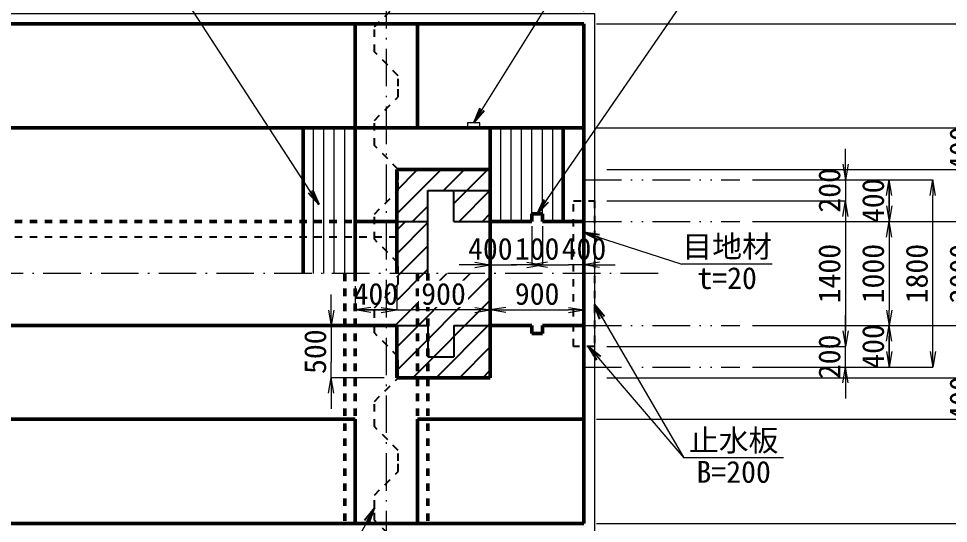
# Model space of a CAD drawing. Header units: millimetres. Extents: x 156724 to 219930, y -98905 to 17820.
# Drawn here: x 203636 to 212575, y -11125 to -6275 of the extents above; entities that cross this region are included whole.
import ezdxf
from ezdxf.enums import TextEntityAlignment as Align

# ---------------------------------------------------------------- set-up
doc = ezdxf.new("R2010")
doc.units = ezdxf.units.MM
doc.header["$LTSCALE"] = 60
doc.header["$PDSIZE"] = 300
for name, pattern in [('SXF_一点短鎖線', [9.25, 6, -1.5, 0.25, -1.5]), ('SXF_二点短鎖線', [11, 6, -1.5, 0.25, -1.5, 0.25, -1.5]), ('SXF_跳び破線', [12, 6, -6]), ('一点短鎖線', [9.25, 6, -1.5, 0.25, -1.5])]:
    doc.linetypes.add(name, pattern=pattern)
doc.layers.get('Defpoints').update_dxf_attribs({"color": 151})
for name, color, linetype, lineweight in [('D-BMK', 2, 'SXF_一点短鎖線', 13), ('D-BYP-STR1', 2, 'Continuous', 13), ('D-STR', 1, 'Continuous', 50), ('D-STR-DIM', 7, 'Continuous', 13), ('D-STR-HTXT', 7, 'Continuous', 13), ('D-STR-STR1', 2, 'Continuous', 13), ('D-STR-STR2', 6, 'Continuous', 25), ('D-STR-STR3', 4, 'Continuous', 25), ('D-STR-STR6', 7, 'Continuous', 13), ('D-STR-STR7', 1, 'Continuous', 13), ('D-STR-STRA', 1, 'Continuous', 25), ('D-STR-TXT', 7, 'Continuous', 13)]:
    doc.layers.add(name, color=color, linetype=linetype, lineweight=lineweight)
doc.styles.add('MS ゴシック', font='MS Gothic.ttf')
doc.dimstyles.new('DIM-60', dxfattribs={"dimscale": 60, "dimtxt": 3.5, "dimasz": 2.5, "dimexe": 0, "dimexo": 2, "dimgap": 0.8, "dimtad": 1, "dimdec": 0, "dimzin": 0, "dimdsep": 46, "dimtxsty": 'MS ゴシック', "dimblk": 'OPEN', "dimcen": 0.1, "dimclrd": 256, "dimclre": 256, "dimclrt": 256, "dimaunit": 1, "dimadec": 4, "dimazin": 0, "dimtfac": 1, "dimtdec": 0, "dimtmove": 0, "dimatfit": 3, "dimldrblk": 'OPEN', "dimfxl": 1, "dimtolj": 1, "dimtzin": 0, "dimlwd": -1, "dimlwe": -1, "dimarcsym": 0})
doc.dimstyles.new('DIM-60-F', dxfattribs={"dimscale": 60, "dimtxt": 3.5, "dimasz": 2.5, "dimexe": 0, "dimexo": 2, "dimgap": 0.8, "dimtad": 1, "dimdec": 0, "dimzin": 0, "dimdsep": 46, "dimtxsty": 'MS ゴシック', "dimblk": 'OPEN', "dimcen": 0.1, "dimaunit": 1, "dimadec": 4, "dimazin": 0, "dimtfac": 1, "dimtdec": 0, "dimtmove": 2, "dimatfit": 3, "dimldrblk": 'OPEN', "dimfxl": 1, "dimtolj": 1, "dimtzin": 0, "dimlwd": -1, "dimlwe": -1, "dimarcsym": 2})

# ---------------------------------------------------------------- blocks, each defined once
blk = doc.blocks.new('_Open')
at = {"color": 0, "linetype": 'ByBlock', "lineweight": -2}
for p, q in [((-1, 0.167), (0, 0)), ((-1, -0.167), (0, 0)), ((0, 0), (-1, 0))]:
    blk.add_line(p, q, dxfattribs=at)
blk = doc.blocks.new('*D265')
at = {"layer": 'D-STR-DIM', "color": 0, "transparency": 16777216}
for p, q in [((207271.1, -6104.8), (207271.1, -4128.1)), ((208921.1, -4128.1), (207421.1, -4128.1)), ((209071.1, -6204.8), (209071.1, -4128.1))]:
    blk.add_line(p, q, dxfattribs=at)
at = {"layer": 'Defpoints', "color": 0, "transparency": 16777216}
for p in [(207271.1, -4128.1), (207271.1, -6224.8), (209071.1, -6324.8)]:
    blk.add_point(p, dxfattribs=at)
at = {"layer": 'D-STR-DIM', "color": 0, "transparency": 16777216, "xscale": 150, "yscale": 150, "zscale": 150, "rotation": 180}
blk.add_blockref('_Open', (207271.1, -4128.1), dxfattribs=at)
at = {"layer": 'D-STR-DIM', "color": 0, "transparency": 16777216, "xscale": 150, "yscale": 150, "zscale": 150}
blk.add_blockref('_Open', (209071.1, -4128.1), dxfattribs=at)
at = {"layer": 'D-STR-DIM', "color": 0, "transparency": 16777216, "insert": (208171.1, -3975.1), "char_height": 210, "attachment_point": 5, "style": 'MS ゴシック'}
blk.add_mtext('\\A1;1800', dxfattribs=at)
blk = doc.blocks.new('*D268')
at = {"layer": 'D-STR-DIM', "color": 0, "transparency": 16777216}
for p, q in [((202170.8, -6104.8), (202170.8, -3708.1)), ((208921.1, -3708.1), (202320.8, -3708.1)), ((209071.1, -6204.8), (209071.1, -3708.1))]:
    blk.add_line(p, q, dxfattribs=at)
at = {"layer": 'Defpoints', "color": 0, "transparency": 16777216}
for p in [(202170.8, -3708.1), (202170.8, -6224.8), (209071.1, -6324.8)]:
    blk.add_point(p, dxfattribs=at)
at = {"layer": 'D-STR-DIM', "color": 0, "transparency": 16777216, "xscale": 150, "yscale": 150, "zscale": 150, "rotation": 180}
blk.add_blockref('_Open', (202170.8, -3708.1), dxfattribs=at)
at = {"layer": 'D-STR-DIM', "color": 0, "transparency": 16777216, "xscale": 150, "yscale": 150, "zscale": 150}
blk.add_blockref('_Open', (209071.1, -3708.1), dxfattribs=at)
at = {"layer": 'D-STR-DIM', "color": 0, "transparency": 16777216, "insert": (205620.9, -3555.1), "char_height": 210, "attachment_point": 5, "style": 'MS ゴシック'}
blk.add_mtext('\\A1;6900', dxfattribs=at)
blk = doc.blocks.new('*D270')
at = {"layer": 'D-STR-DIM', "color": 0, "transparency": 16777216}
for p, q in [((202670.8, -7904.8), (202670.8, -4548.1)), ((206721.1, -4548.1), (202820.8, -4548.1)), ((206871.1, -6104.8), (206871.1, -4548.1))]:
    blk.add_line(p, q, dxfattribs=at)
at = {"layer": 'Defpoints', "color": 0, "transparency": 16777216}
for p in [(202670.8, -4548.1), (206871.1, -6224.8), (202670.8, -8024.8)]:
    blk.add_point(p, dxfattribs=at)
at = {"layer": 'D-STR-DIM', "color": 0, "transparency": 16777216, "xscale": 150, "yscale": 150, "zscale": 150, "rotation": 180}
blk.add_blockref('_Open', (202670.8, -4548.1), dxfattribs=at)
at = {"layer": 'D-STR-DIM', "color": 0, "transparency": 16777216, "xscale": 150, "yscale": 150, "zscale": 150}
blk.add_blockref('_Open', (206871.1, -4548.1), dxfattribs=at)
at = {"layer": 'D-STR-DIM', "color": 0, "transparency": 16777216, "insert": (204770.9, -4395.1), "char_height": 210, "attachment_point": 5, "style": 'MS ゴシック'}
blk.add_mtext('\\A1;4200', dxfattribs=at)
blk = doc.blocks.new('*D272')
at = {"layer": 'D-STR-DIM', "transparency": 16777216}
for p, q in [((208921.1, -3708.1), (208771.1, -3708.1)), ((209071.1, -6204.8), (209071.1, -3708.1)), ((209071.1, -3708.1), (209171.1, -3708.1)), ((209171.1, -6104.8), (209171.1, -3708.1)), ((209321.1, -3708.1), (209939.1, -3708.1))]:
    blk.add_line(p, q, dxfattribs=at)
at = {"layer": 'Defpoints', "color": 0, "transparency": 16777216}
for p in [(209171.1, -3708.1), (209171.1, -6224.8), (209071.1, -6324.8)]:
    blk.add_point(p, dxfattribs=at)
at = {"layer": 'D-STR-DIM', "transparency": 16777216, "xscale": 150, "yscale": 150, "zscale": 150}
blk.add_blockref('_Open', (209071.1, -3708.1), dxfattribs=at)
at = {"layer": 'D-STR-DIM', "transparency": 16777216, "xscale": 150, "yscale": 150, "zscale": 150, "rotation": 180}
blk.add_blockref('_Open', (209171.1, -3708.1), dxfattribs=at)
at = {"layer": 'D-STR-DIM', "transparency": 16777216, "insert": (209705.1, -3555.1), "char_height": 210, "attachment_point": 5, "style": 'MS ゴシック'}
blk.add_mtext('\\A1;100', dxfattribs=at)
blk = doc.blocks.new('*D371')
at = {"layer": 'D-STR-DIM', "color": 0, "transparency": 16777216}
for p, q in [((208571.1, -8269.8), (208571.1, -8641.1)), ((208171.1, -8344.8), (208171.1, -8641.1)), ((208021.1, -8641.1), (207871.1, -8641.1)), ((208171.1, -8641.1), (208321.1, -8641.1)), ((208321.1, -8641.1), (208421.1, -8641.1)), ((208571.1, -8641.1), (208421.1, -8641.1)), ((208721.1, -8641.1), (208871.1, -8641.1))]:
    blk.add_line(p, q, dxfattribs=at)
at = {"layer": 'Defpoints', "color": 0, "transparency": 16777216}
for p in [(208571.1, -8149.8), (208171.1, -8224.8), (208571.1, -8641.1)]:
    blk.add_point(p, dxfattribs=at)
at = {"layer": 'D-STR-DIM', "color": 0, "transparency": 16777216, "xscale": 150, "yscale": 150, "zscale": 150}
blk.add_blockref('_Open', (208171.1, -8641.1), dxfattribs=at)
at = {"layer": 'D-STR-DIM', "color": 0, "transparency": 16777216, "xscale": 150, "yscale": 150, "zscale": 150, "rotation": 180}
blk.add_blockref('_Open', (208571.1, -8641.1), dxfattribs=at)
at = {"layer": 'D-STR-DIM', "color": 0, "transparency": 16777216, "insert": (208171.1, -8488.1), "char_height": 210, "attachment_point": 5, "style": 'MS ゴシック'}
blk.add_mtext('\\A1;400', dxfattribs=at)
blk = doc.blocks.new('*D372')
at = {"layer": 'D-STR-DIM', "color": 0, "transparency": 16777216}
for p, q in [((208571.1, -8269.8), (208571.1, -8641.1)), ((208671.1, -8269.8), (208671.1, -8641.1)), ((208521.1, -8641.1), (208371.1, -8641.1)), ((208571.1, -8641.1), (208671.1, -8641.1)), ((208721.1, -8641.1), (208871.1, -8641.1))]:
    blk.add_line(p, q, dxfattribs=at)
at = {"layer": 'Defpoints', "color": 0, "transparency": 16777216}
for p in [(208571.1, -8149.8), (208671.1, -8149.8), (208671.1, -8641.1)]:
    blk.add_point(p, dxfattribs=at)
at = {"layer": 'D-STR-DIM', "color": 0, "transparency": 16777216, "xscale": 150, "yscale": 150, "zscale": 150}
blk.add_blockref('_Open', (208671.1, -8641.1), dxfattribs=at)
at = {"layer": 'D-STR-DIM', "color": 0, "transparency": 16777216, "xscale": 150, "yscale": 150, "zscale": 150, "rotation": 180}
blk.add_blockref('_Open', (208571.1, -8641.1), dxfattribs=at)
at = {"layer": 'D-STR-DIM', "color": 0, "transparency": 16777216, "insert": (208621.1, -8488.1), "char_height": 210, "attachment_point": 5, "style": 'MS ゴシック'}
blk.add_mtext('\\A1;100', dxfattribs=at)
blk = doc.blocks.new('*D373')
at = {"layer": 'D-STR-DIM', "color": 0, "transparency": 16777216}
for p, q in [((208671.1, -8269.8), (208671.1, -8641.1)), ((209071.1, -8344.8), (209071.1, -8641.1)), ((208521.1, -8641.1), (208371.1, -8641.1)), ((208671.1, -8641.1), (208821.1, -8641.1)), ((208821.1, -8641.1), (208921.1, -8641.1)), ((209071.1, -8641.1), (208921.1, -8641.1)), ((209221.1, -8641.1), (209371.1, -8641.1))]:
    blk.add_line(p, q, dxfattribs=at)
at = {"layer": 'Defpoints', "color": 0, "transparency": 16777216}
for p in [(208671.1, -8149.8), (209071.1, -8224.8), (209071.1, -8641.1)]:
    blk.add_point(p, dxfattribs=at)
at = {"layer": 'D-STR-DIM', "color": 0, "transparency": 16777216, "xscale": 150, "yscale": 150, "zscale": 150}
blk.add_blockref('_Open', (208671.1, -8641.1), dxfattribs=at)
at = {"layer": 'D-STR-DIM', "color": 0, "transparency": 16777216, "xscale": 150, "yscale": 150, "zscale": 150, "rotation": 180}
blk.add_blockref('_Open', (209071.1, -8641.1), dxfattribs=at)
at = {"layer": 'D-STR-DIM', "color": 0, "transparency": 16777216, "insert": (209071.1, -8488.1), "char_height": 210, "attachment_point": 5, "style": 'MS ゴシック'}
blk.add_mtext('\\A1;400', dxfattribs=at)
blk = doc.blocks.new('*D374')
at = {"layer": 'D-STR-DIM', "color": 0, "transparency": 16777216}
for p, q in [((208171.1, -8844.8), (208171.1, -9073.9)), ((209071.1, -8844.8), (209071.1, -9073.9)), ((208321.1, -9073.9), (208921.1, -9073.9))]:
    blk.add_line(p, q, dxfattribs=at)
at = {"layer": 'Defpoints', "color": 0, "transparency": 16777216}
for p in [(208171.1, -8724.8), (209071.1, -8724.8), (209071.1, -9073.9)]:
    blk.add_point(p, dxfattribs=at)
at = {"layer": 'D-STR-DIM', "color": 0, "transparency": 16777216, "xscale": 150, "yscale": 150, "zscale": 150, "rotation": 180}
blk.add_blockref('_Open', (208171.1, -9073.9), dxfattribs=at)
at = {"layer": 'D-STR-DIM', "color": 0, "transparency": 16777216, "xscale": 150, "yscale": 150, "zscale": 150}
blk.add_blockref('_Open', (209071.1, -9073.9), dxfattribs=at)
at = {"layer": 'D-STR-DIM', "color": 0, "transparency": 16777216, "insert": (208621.1, -8920.9), "char_height": 210, "attachment_point": 5, "style": 'MS ゴシック'}
blk.add_mtext('\\A1;900', dxfattribs=at)
blk = doc.blocks.new('*D375')
at = {"layer": 'D-STR-DIM', "color": 0, "transparency": 16777216}
for p, q in [((207271.1, -8844.8), (207271.1, -9073.9)), ((208171.1, -8844.8), (208171.1, -9073.9)), ((207121.1, -9073.9), (206971.1, -9073.9)), ((207271.1, -9073.9), (207421.1, -9073.9)), ((208021.1, -9073.9), (207421.1, -9073.9))]:
    blk.add_line(p, q, dxfattribs=at)
at = {"layer": 'Defpoints', "color": 0, "transparency": 16777216}
for p in [(207271.1, -8724.8), (208171.1, -8724.8), (207271.1, -9073.9)]:
    blk.add_point(p, dxfattribs=at)
at = {"layer": 'D-STR-DIM', "color": 0, "transparency": 16777216, "xscale": 150, "yscale": 150, "zscale": 150}
for p in [(207271.1, -9073.9), (208171.1, -9073.9)]:
    blk.add_blockref('_Open', p, dxfattribs=at)
at = {"layer": 'D-STR-DIM', "color": 0, "transparency": 16777216, "insert": (207721.1, -8920.9), "char_height": 210, "attachment_point": 5, "style": 'MS ゴシック', "bg_fill": 3, "box_fill_scale": 1.1, "bg_fill_color": 256, "bg_fill_true_color": 13158600, "bg_fill_transparency": 0}
blk.add_mtext('\\A1;900', dxfattribs=at)
blk = doc.blocks.new('*D376')
at = {"layer": 'D-STR-DIM', "color": 0, "transparency": 16777216}
for p, q in [((206871.1, -8844.8), (206871.1, -9073.9)), ((207271.1, -8844.8), (207271.1, -9073.9)), ((207271.1, -9073.9), (206871.1, -9073.9)), ((207121.1, -9073.9), (206971.1, -9073.9)), ((207021.1, -9073.9), (207171.1, -9073.9))]:
    blk.add_line(p, q, dxfattribs=at)
at = {"layer": 'Defpoints', "color": 0, "transparency": 16777216}
for p in [(206871.1, -8724.8), (207271.1, -8724.8), (206871.1, -9073.9)]:
    blk.add_point(p, dxfattribs=at)
at = {"layer": 'D-STR-DIM', "color": 0, "transparency": 16777216, "xscale": 150, "yscale": 150, "zscale": 150, "rotation": 180}
blk.add_blockref('_Open', (206871.1, -9073.9), dxfattribs=at)
at = {"layer": 'D-STR-DIM', "color": 0, "transparency": 16777216, "xscale": 150, "yscale": 150, "zscale": 150}
blk.add_blockref('_Open', (207271.1, -9073.9), dxfattribs=at)
at = {"layer": 'D-STR-DIM', "color": 0, "transparency": 16777216, "insert": (207071.1, -8920.9), "char_height": 210, "attachment_point": 5, "style": 'MS ゴシック'}
blk.add_mtext('\\A1;400', dxfattribs=at)
blk = doc.blocks.new('*D377')
at = {"layer": 'D-STR-DIM', "color": 0, "transparency": 16777216}
for p, q in [((206641.5, -9074.8), (206641.5, -8924.8)), ((206651.1, -9224.8), (206641.5, -9224.8)), ((206641.5, -9224.8), (206641.5, -9374.8)), ((206641.5, -9374.8), (206641.5, -9574.8)), ((206641.5, -9724.8), (206641.5, -9574.8)), ((207151.1, -9724.8), (206641.5, -9724.8)), ((206641.5, -9874.8), (206641.5, -10024.8))]:
    blk.add_line(p, q, dxfattribs=at)
at = {"layer": 'Defpoints', "color": 0, "transparency": 16777216}
for p in [(206771.1, -9224.8), (206641.5, -9724.8), (207271.1, -9724.8)]:
    blk.add_point(p, dxfattribs=at)
at = {"layer": 'D-STR-DIM', "color": 0, "transparency": 16777216, "xscale": 150, "yscale": 150, "zscale": 150}
for p, rotation in [((206641.5, -9224.8), 270), ((206641.5, -9724.8), 90)]:
    blk.add_blockref('_Open', p, dxfattribs=dict(at, rotation=rotation))
at = {"layer": 'D-STR-DIM', "color": 0, "transparency": 16777216, "insert": (206488.5, -9474.8), "char_height": 210, "attachment_point": 5, "rotation": 90, "style": 'MS ゴシック'}
blk.add_mtext('\\A1;500', dxfattribs=at)
blk = doc.blocks.new('*D378')
at = {"layer": 'D-STR-DIM', "color": 0, "transparency": 16777216}
for p, q in [((209071.1, -11244.8), (209071.1, -14405.4)), ((207171.1, -13225.4), (207171.1, -14405.4)), ((208921.1, -14405.4), (207321.1, -14405.4))]:
    blk.add_line(p, q, dxfattribs=at)
at = {"layer": 'Defpoints', "color": 0, "transparency": 16777216}
for p in [(209071.1, -11124.8), (207171.1, -13105.4), (207171.1, -14405.4)]:
    blk.add_point(p, dxfattribs=at)
at = {"layer": 'D-STR-DIM', "color": 0, "transparency": 16777216, "xscale": 150, "yscale": 150, "zscale": 150, "rotation": 180}
blk.add_blockref('_Open', (207171.1, -14405.4), dxfattribs=at)
at = {"layer": 'D-STR-DIM', "color": 0, "transparency": 16777216, "xscale": 150, "yscale": 150, "zscale": 150}
blk.add_blockref('_Open', (209071.1, -14405.4), dxfattribs=at)
at = {"layer": 'D-STR-DIM', "color": 0, "transparency": 16777216, "insert": (208121.1, -14252.4), "char_height": 210, "attachment_point": 5, "style": 'MS ゴシック'}
blk.add_mtext('\\A1;1900', dxfattribs=at)
blk = doc.blocks.new('*D379')
at = {"layer": 'D-STR-DIM', "color": 0, "transparency": 16777216}
for p, q in [((202170.8, -11244.8), (202170.8, -14405.4)), ((207171.1, -13225.4), (207171.1, -14405.4)), ((207021.1, -14405.4), (202320.8, -14405.4))]:
    blk.add_line(p, q, dxfattribs=at)
at = {"layer": 'Defpoints', "color": 0, "transparency": 16777216}
for p in [(202170.8, -11124.8), (207171.1, -13105.4), (202170.8, -14405.4)]:
    blk.add_point(p, dxfattribs=at)
at = {"layer": 'D-STR-DIM', "color": 0, "transparency": 16777216, "xscale": 150, "yscale": 150, "zscale": 150, "rotation": 180}
blk.add_blockref('_Open', (202170.8, -14405.4), dxfattribs=at)
at = {"layer": 'D-STR-DIM', "color": 0, "transparency": 16777216, "xscale": 150, "yscale": 150, "zscale": 150}
blk.add_blockref('_Open', (207171.1, -14405.4), dxfattribs=at)
at = {"layer": 'D-STR-DIM', "color": 0, "transparency": 16777216, "insert": (204670.9, -14252.4), "char_height": 210, "attachment_point": 5, "style": 'MS ゴシック'}
blk.add_mtext('\\A1;5000', dxfattribs=at)
blk = doc.blocks.new('*D382')
at = {"layer": 'D-STR-DIM', "color": 0, "transparency": 16777216}
for p, q in [((209191.1, -6324.8), (213684.8, -6324.8)), ((213684.8, -6474.8), (213684.8, -7174.8)), ((209191.1, -7324.8), (213684.8, -7324.8))]:
    blk.add_line(p, q, dxfattribs=at)
at = {"layer": 'Defpoints', "color": 0, "transparency": 16777216}
for p in [(209071.1, -6324.8), (209071.1, -7324.8), (213684.8, -7324.8)]:
    blk.add_point(p, dxfattribs=at)
at = {"layer": 'D-STR-DIM', "color": 0, "transparency": 16777216, "xscale": 150, "yscale": 150, "zscale": 150}
for p, rotation in [((213684.8, -6324.8), 90), ((213684.8, -7324.8), 270)]:
    blk.add_blockref('_Open', p, dxfattribs=dict(at, rotation=rotation))
at = {"layer": 'D-STR-DIM', "color": 0, "transparency": 16777216, "insert": (213531.8, -6824.8), "char_height": 210, "attachment_point": 5, "rotation": 90, "style": 'MS ゴシック'}
blk.add_mtext('\\A1;1000', dxfattribs=at)
blk = doc.blocks.new('*D383')
at = {"layer": 'D-STR-DIM', "color": 0, "transparency": 16777216}
for p, q in [((209191.1, -7324.8), (213684.8, -7324.8)), ((213684.8, -7474.8), (213684.8, -9974.8)), ((209191.1, -10124.8), (213684.8, -10124.8))]:
    blk.add_line(p, q, dxfattribs=at)
at = {"layer": 'Defpoints', "color": 0, "transparency": 16777216}
for p in [(209071.1, -7324.8), (209071.1, -10124.8), (213684.8, -10124.8)]:
    blk.add_point(p, dxfattribs=at)
at = {"layer": 'D-STR-DIM', "color": 0, "transparency": 16777216, "xscale": 150, "yscale": 150, "zscale": 150}
for p, rotation in [((213684.8, -7324.8), 90), ((213684.8, -10124.8), 270)]:
    blk.add_blockref('_Open', p, dxfattribs=dict(at, rotation=rotation))
at = {"layer": 'D-STR-DIM', "color": 0, "transparency": 16777216, "insert": (213531.8, -8724.8), "char_height": 210, "attachment_point": 5, "rotation": 90, "style": 'MS ゴシック'}
blk.add_mtext('\\A1;2800', dxfattribs=at)
blk = doc.blocks.new('*D384')
at = {"layer": 'D-STR-DIM', "color": 0, "transparency": 16777216}
for p, q in [((209191.1, -10124.8), (213684.8, -10124.8)), ((213684.8, -10274.8), (213684.8, -10974.8)), ((209191.1, -11124.8), (213684.8, -11124.8))]:
    blk.add_line(p, q, dxfattribs=at)
at = {"layer": 'Defpoints', "color": 0, "transparency": 16777216}
for p in [(209071.1, -10124.8), (209071.1, -11124.8), (213684.8, -11124.8)]:
    blk.add_point(p, dxfattribs=at)
at = {"layer": 'D-STR-DIM', "color": 0, "transparency": 16777216, "xscale": 150, "yscale": 150, "zscale": 150}
for p, rotation in [((213684.8, -10124.8), 90), ((213684.8, -11124.8), 270)]:
    blk.add_blockref('_Open', p, dxfattribs=dict(at, rotation=rotation))
at = {"layer": 'D-STR-DIM', "color": 0, "transparency": 16777216, "insert": (213531.8, -10624.8), "char_height": 210, "attachment_point": 5, "rotation": 90, "style": 'MS ゴシック'}
blk.add_mtext('\\A1;1000', dxfattribs=at)
blk = doc.blocks.new('*D385')
at = {"layer": 'D-STR-DIM', "color": 0, "transparency": 16777216}
for p, q in [((209191.1, -7324.8), (213264.8, -7324.8)), ((213264.8, -7474.8), (213264.8, -8074.8)), ((210691.1, -8224.8), (213264.8, -8224.8))]:
    blk.add_line(p, q, dxfattribs=at)
at = {"layer": 'Defpoints', "color": 0, "transparency": 16777216}
for p in [(209071.1, -7324.8), (210571.1, -8224.8), (213264.8, -8224.8)]:
    blk.add_point(p, dxfattribs=at)
at = {"layer": 'D-STR-DIM', "color": 0, "transparency": 16777216, "xscale": 150, "yscale": 150, "zscale": 150}
for p, rotation in [((213264.8, -7324.8), 90), ((213264.8, -8224.8), 270)]:
    blk.add_blockref('_Open', p, dxfattribs=dict(at, rotation=rotation))
at = {"layer": 'D-STR-DIM', "color": 0, "transparency": 16777216, "insert": (213111.8, -7774.8), "char_height": 210, "attachment_point": 5, "rotation": 90, "style": 'MS ゴシック'}
blk.add_mtext('\\A1;900', dxfattribs=at)
blk = doc.blocks.new('*D386')
at = {"layer": 'D-STR-DIM', "color": 0, "transparency": 16777216}
for p, q in [((210691.1, -8224.8), (213264.8, -8224.8)), ((213264.8, -8374.8), (213264.8, -9074.8)), ((210691.1, -9224.8), (213264.8, -9224.8))]:
    blk.add_line(p, q, dxfattribs=at)
at = {"layer": 'Defpoints', "color": 0, "transparency": 16777216}
for p in [(210571.1, -8224.8), (210571.1, -9224.8), (213264.8, -9224.8)]:
    blk.add_point(p, dxfattribs=at)
at = {"layer": 'D-STR-DIM', "color": 0, "transparency": 16777216, "xscale": 150, "yscale": 150, "zscale": 150}
for p, rotation in [((213264.8, -8224.8), 90), ((213264.8, -9224.8), 270)]:
    blk.add_blockref('_Open', p, dxfattribs=dict(at, rotation=rotation))
at = {"layer": 'D-STR-DIM', "color": 0, "transparency": 16777216, "insert": (213111.8, -8724.8), "char_height": 210, "attachment_point": 5, "rotation": 90, "style": 'MS ゴシック'}
blk.add_mtext('\\A1;1000', dxfattribs=at)
blk = doc.blocks.new('*D387')
at = {"layer": 'D-STR-DIM', "color": 0, "transparency": 16777216}
for p, q in [((210691.1, -9224.8), (213264.8, -9224.8)), ((213264.8, -9374.8), (213264.8, -9974.8)), ((209191.1, -10124.8), (213264.8, -10124.8))]:
    blk.add_line(p, q, dxfattribs=at)
at = {"layer": 'Defpoints', "color": 0, "transparency": 16777216}
for p in [(210571.1, -9224.8), (209071.1, -10124.8), (213264.8, -10124.8)]:
    blk.add_point(p, dxfattribs=at)
at = {"layer": 'D-STR-DIM', "color": 0, "transparency": 16777216, "xscale": 150, "yscale": 150, "zscale": 150}
for p, rotation in [((213264.8, -9224.8), 90), ((213264.8, -10124.8), 270)]:
    blk.add_blockref('_Open', p, dxfattribs=dict(at, rotation=rotation))
at = {"layer": 'D-STR-DIM', "color": 0, "transparency": 16777216, "insert": (213111.8, -9674.8), "char_height": 210, "attachment_point": 5, "rotation": 90, "style": 'MS ゴシック'}
blk.add_mtext('\\A1;900', dxfattribs=at)
blk = doc.blocks.new('*D388')
at = {"layer": 'D-STR-DIM', "color": 0, "transparency": 16777216}
for p, q in [((210691.1, -8224.8), (212004.8, -8224.8)), ((212004.8, -8374.8), (212004.8, -9074.8)), ((210691.1, -9224.8), (212004.8, -9224.8))]:
    blk.add_line(p, q, dxfattribs=at)
at = {"layer": 'Defpoints', "color": 0, "transparency": 16777216}
for p in [(210571.1, -8224.8), (210571.1, -9224.8), (212004.8, -9224.8)]:
    blk.add_point(p, dxfattribs=at)
at = {"layer": 'D-STR-DIM', "color": 0, "transparency": 16777216, "xscale": 150, "yscale": 150, "zscale": 150}
for p, rotation in [((212004.8, -8224.8), 90), ((212004.8, -9224.8), 270)]:
    blk.add_blockref('_Open', p, dxfattribs=dict(at, rotation=rotation))
at = {"layer": 'D-STR-DIM', "color": 0, "transparency": 16777216, "insert": (211851.8, -8724.8), "char_height": 210, "attachment_point": 5, "rotation": 90, "style": 'MS ゴシック'}
blk.add_mtext('\\A1;1000', dxfattribs=at)
blk = doc.blocks.new('*D389')
at = {"layer": 'D-STR-DIM', "color": 0, "transparency": 16777216}
for p, q in [((211584.8, -7674.8), (211584.8, -7524.8)), ((210691.1, -7824.8), (211584.8, -7824.8)), ((211584.8, -7824.8), (211584.8, -8024.8)), ((209291.1, -8024.8), (211584.8, -8024.8)), ((211584.8, -8174.8), (211584.8, -8324.8))]:
    blk.add_line(p, q, dxfattribs=at)
at = {"layer": 'Defpoints', "color": 0, "transparency": 16777216}
for p in [(210571.1, -7824.8), (209171.1, -8024.8), (211584.8, -8024.8)]:
    blk.add_point(p, dxfattribs=at)
at = {"layer": 'D-STR-DIM', "color": 0, "transparency": 16777216, "xscale": 150, "yscale": 150, "zscale": 150}
for p, rotation in [((211584.8, -7824.8), 270), ((211584.8, -8024.8), 90)]:
    blk.add_blockref('_Open', p, dxfattribs=dict(at, rotation=rotation))
at = {"layer": 'D-STR-DIM', "color": 0, "transparency": 16777216, "insert": (211431.8, -7924.8), "char_height": 210, "attachment_point": 5, "rotation": 90, "style": 'MS ゴシック'}
blk.add_mtext('\\A1;200', dxfattribs=at)
blk = doc.blocks.new('*D390')
at = {"layer": 'D-STR-DIM', "color": 0, "transparency": 16777216}
for p, q in [((211584.8, -9274.8), (211584.8, -9124.8)), ((209291.1, -9424.8), (211584.8, -9424.8)), ((211584.8, -9624.8), (211584.8, -9424.8)), ((210691.1, -9624.8), (211584.8, -9624.8)), ((211584.8, -9774.8), (211584.8, -9924.8))]:
    blk.add_line(p, q, dxfattribs=at)
at = {"layer": 'Defpoints', "color": 0, "transparency": 16777216}
for p in [(209171.1, -9424.8), (211584.8, -9424.8), (210571.1, -9624.8)]:
    blk.add_point(p, dxfattribs=at)
at = {"layer": 'D-STR-DIM', "color": 0, "transparency": 16777216, "xscale": 150, "yscale": 150, "zscale": 150}
for p, rotation in [((211584.8, -9424.8), 270), ((211584.8, -9624.8), 90)]:
    blk.add_blockref('_Open', p, dxfattribs=dict(at, rotation=rotation))
at = {"layer": 'D-STR-DIM', "color": 0, "transparency": 16777216, "insert": (211431.8, -9524.8), "char_height": 210, "attachment_point": 5, "rotation": 90, "style": 'MS ゴシック'}
blk.add_mtext('\\A1;200', dxfattribs=at)
blk = doc.blocks.new('*D391')
at = {"layer": 'D-STR-DIM', "color": 0, "transparency": 16777216}
for p, q in [((209291.1, -8024.8), (211584.8, -8024.8)), ((211584.8, -8174.8), (211584.8, -9274.8)), ((209291.1, -9424.8), (211584.8, -9424.8))]:
    blk.add_line(p, q, dxfattribs=at)
at = {"layer": 'Defpoints', "color": 0, "transparency": 16777216}
for p in [(209171.1, -8024.8), (209171.1, -9424.8), (211584.8, -9424.8)]:
    blk.add_point(p, dxfattribs=at)
at = {"layer": 'D-STR-DIM', "color": 0, "transparency": 16777216, "xscale": 150, "yscale": 150, "zscale": 150}
for p, rotation in [((211584.8, -8024.8), 90), ((211584.8, -9424.8), 270)]:
    blk.add_blockref('_Open', p, dxfattribs=dict(at, rotation=rotation))
at = {"layer": 'D-STR-DIM', "color": 0, "transparency": 16777216, "insert": (211431.8, -8724.8), "char_height": 210, "attachment_point": 5, "rotation": 90, "style": 'MS ゴシック'}
blk.add_mtext('\\A1;1400', dxfattribs=at)
blk = doc.blocks.new('*D392')
at = {"layer": 'D-STR-DIM', "color": 0, "transparency": 16777216}
for p, q in [((210691.1, -9224.8), (212004.8, -9224.8)), ((212004.8, -9224.8), (212004.8, -9624.8)), ((212004.8, -9474.8), (212004.8, -9324.8)), ((212004.8, -9374.8), (212004.8, -9524.8)), ((210691.1, -9624.8), (212004.8, -9624.8))]:
    blk.add_line(p, q, dxfattribs=at)
at = {"layer": 'Defpoints', "color": 0, "transparency": 16777216}
for p in [(210571.1, -9224.8), (210571.1, -9624.8), (212004.8, -9624.8)]:
    blk.add_point(p, dxfattribs=at)
at = {"layer": 'D-STR-DIM', "color": 0, "transparency": 16777216, "xscale": 150, "yscale": 150, "zscale": 150}
for p, rotation in [((212004.8, -9224.8), 90), ((212004.8, -9624.8), 270)]:
    blk.add_blockref('_Open', p, dxfattribs=dict(at, rotation=rotation))
at = {"layer": 'D-STR-DIM', "color": 0, "transparency": 16777216, "insert": (211851.8, -9424.8), "char_height": 210, "attachment_point": 5, "rotation": 90, "style": 'MS ゴシック'}
blk.add_mtext('\\A1;400', dxfattribs=at)
blk = doc.blocks.new('*D393')
at = {"layer": 'D-STR-DIM', "color": 0, "transparency": 16777216}
for p, q in [((210691.1, -7824.8), (212004.8, -7824.8)), ((212004.8, -8224.8), (212004.8, -7824.8)), ((212004.8, -8074.8), (212004.8, -7924.8)), ((212004.8, -7974.8), (212004.8, -8124.8)), ((210691.1, -8224.8), (212004.8, -8224.8))]:
    blk.add_line(p, q, dxfattribs=at)
at = {"layer": 'Defpoints', "color": 0, "transparency": 16777216}
for p in [(210571.1, -7824.8), (212004.8, -7824.8), (210571.1, -8224.8)]:
    blk.add_point(p, dxfattribs=at)
at = {"layer": 'D-STR-DIM', "color": 0, "transparency": 16777216, "xscale": 150, "yscale": 150, "zscale": 150}
for p, rotation in [((212004.8, -7824.8), 90), ((212004.8, -8224.8), 270)]:
    blk.add_blockref('_Open', p, dxfattribs=dict(at, rotation=rotation))
at = {"layer": 'D-STR-DIM', "color": 0, "transparency": 16777216, "insert": (211851.8, -8024.8), "char_height": 210, "attachment_point": 5, "rotation": 90, "style": 'MS ゴシック'}
blk.add_mtext('\\A1;400', dxfattribs=at)
blk = doc.blocks.new('*D394')
at = {"layer": 'D-STR-DIM', "color": 0, "transparency": 16777216}
for p, q in [((210691.1, -7824.8), (212424.8, -7824.8)), ((212424.8, -9474.8), (212424.8, -7974.8)), ((210691.1, -9624.8), (212424.8, -9624.8))]:
    blk.add_line(p, q, dxfattribs=at)
at = {"layer": 'Defpoints', "color": 0, "transparency": 16777216}
for p in [(210571.1, -7824.8), (212424.8, -7824.8), (210571.1, -9624.8)]:
    blk.add_point(p, dxfattribs=at)
at = {"layer": 'D-STR-DIM', "color": 0, "transparency": 16777216, "xscale": 150, "yscale": 150, "zscale": 150}
for p, rotation in [((212424.8, -7824.8), 90), ((212424.8, -9624.8), 270)]:
    blk.add_blockref('_Open', p, dxfattribs=dict(at, rotation=rotation))
at = {"layer": 'D-STR-DIM', "color": 0, "transparency": 16777216, "insert": (212271.8, -8724.8), "char_height": 210, "attachment_point": 5, "rotation": 90, "style": 'MS ゴシック'}
blk.add_mtext('\\A1;1800', dxfattribs=at)
blk = doc.blocks.new('*D674')
at = {"layer": 'D-STR-DIM', "color": 0, "transparency": 16777216}
for p, q in [((209191.1, -7324.8), (212844.8, -7324.8)), ((212844.8, -7574.8), (212844.8, -7474.8)), ((209291.1, -7724.8), (212844.8, -7724.8))]:
    blk.add_line(p, q, dxfattribs=at)
at = {"layer": 'Defpoints', "color": 0, "transparency": 16777216}
for p in [(209071.1, -7324.8), (212844.8, -7324.8), (209171.1, -7724.8)]:
    blk.add_point(p, dxfattribs=at)
at = {"layer": 'D-STR-DIM', "color": 0, "transparency": 16777216, "xscale": 150, "yscale": 150, "zscale": 150}
for p, rotation in [((212844.8, -7324.8), 90), ((212844.8, -7724.8), 270)]:
    blk.add_blockref('_Open', p, dxfattribs=dict(at, rotation=rotation))
at = {"layer": 'D-STR-DIM', "color": 0, "transparency": 16777216, "insert": (212691.8, -7524.8), "char_height": 210, "attachment_point": 5, "rotation": 90, "style": 'MS ゴシック'}
blk.add_mtext('\\A1;400', dxfattribs=at)
blk = doc.blocks.new('*D675')
at = {"layer": 'D-STR-DIM', "color": 0, "transparency": 16777216}
for p, q in [((209291.1, -7724.8), (212844.8, -7724.8)), ((212844.8, -7874.8), (212844.8, -9574.8)), ((209291.1, -9724.8), (212844.8, -9724.8))]:
    blk.add_line(p, q, dxfattribs=at)
at = {"layer": 'Defpoints', "color": 0, "transparency": 16777216}
for p in [(209171.1, -7724.8), (209171.1, -9724.8), (212844.8, -9724.8)]:
    blk.add_point(p, dxfattribs=at)
at = {"layer": 'D-STR-DIM', "color": 0, "transparency": 16777216, "xscale": 150, "yscale": 150, "zscale": 150}
for p, rotation in [((212844.8, -7724.8), 90), ((212844.8, -9724.8), 270)]:
    blk.add_blockref('_Open', p, dxfattribs=dict(at, rotation=rotation))
at = {"layer": 'D-STR-DIM', "color": 0, "transparency": 16777216, "insert": (212691.8, -8724.8), "char_height": 210, "attachment_point": 5, "rotation": 90, "style": 'MS ゴシック'}
blk.add_mtext('\\A1;2000', dxfattribs=at)
blk = doc.blocks.new('*D676')
at = {"layer": 'D-STR-DIM', "color": 0, "transparency": 16777216}
for p, q in [((209291.1, -9724.8), (212844.8, -9724.8)), ((212844.8, -9874.8), (212844.8, -9974.8)), ((209191.1, -10124.8), (212844.8, -10124.8))]:
    blk.add_line(p, q, dxfattribs=at)
at = {"layer": 'Defpoints', "color": 0, "transparency": 16777216}
for p in [(209171.1, -9724.8), (209071.1, -10124.8), (212844.8, -10124.8)]:
    blk.add_point(p, dxfattribs=at)
at = {"layer": 'D-STR-DIM', "color": 0, "transparency": 16777216, "xscale": 150, "yscale": 150, "zscale": 150}
for p, rotation in [((212844.8, -9724.8), 90), ((212844.8, -10124.8), 270)]:
    blk.add_blockref('_Open', p, dxfattribs=dict(at, rotation=rotation))
at = {"layer": 'D-STR-DIM', "color": 0, "transparency": 16777216, "insert": (212691.8, -9924.8), "char_height": 210, "attachment_point": 5, "rotation": 90, "style": 'MS ゴシック'}
blk.add_mtext('\\A1;400', dxfattribs=at)

msp = doc.modelspace()

# ---------------------------------------------------------------- hatches: boundary and pattern name
at = {"layer": 'Defpoints'}
h = msp.add_hatch(dxfattribs=at)
h.set_pattern_fill('ANSI31', color=256, scale=50)
h.set_pattern_definition([(45, (-569376.61, -414811.92), (-112.253202, 112.253202), [])])
h.paths.add_polyline_path([(208171.1, -7724.8), (207271.1, -7724.8), (207271.1, -8224.8), (207571.1, -8224.8), (207571.1, -7924.8), (207821.1, -7924.8), (207821.1, -8224.8), (208171.1, -8224.8)])
h = msp.add_hatch(dxfattribs=at)
h.set_pattern_fill('ANSI31', color=256, scale=50)
h.set_pattern_definition([(45, (207855.2, -7724.76), (-112.253, 112.253), [])])
h.paths.add_polyline_path([(207571.1, -8724.8), (207571.1, -8224.8), (207271.1, -8224.8), (207271.1, -8724.8)])
h = msp.add_hatch(dxfattribs=at)
h.set_pattern_fill('ANSI31', color=256, scale=50)
h.set_pattern_definition([(45, (207436.06, -9041.92), (-112.253, 112.253), [])])
h.paths.add_polyline_path([(208171.1, -9724.8), (208171.1, -8724.8), (207271.1, -8724.8), (207271.1, -9724.8)])

# ---------------------------------------------------------------- linework, layer by layer
at = {"layer": 'D-BMK', "linetype": '一点短鎖線'}
for p, q in [((207171.1, -4345.4), (207171.1, -13104.1)), ((209784, -8724.8), (200670.8, -8724.8))]:
    msp.add_line(p, q, dxfattribs=at)
at = {"layer": 'D-BYP-STR1', "lineweight": 13, "ltscale": 100}
for p, q in [((208271.1, -8224.8), (208271.1, -7324.8)), ((208371.1, -8224.8), (208371.1, -7324.8)), ((208471.1, -8224.8), (208471.1, -7324.8)), ((208571.1, -8149.8), (208571.1, -7324.8)), ((208671.1, -8149.8), (208671.1, -7324.8)), ((208771.1, -8224.8), (208771.1, -7324.8))]:
    msp.add_line(p, q, dxfattribs=at)
at = {"layer": 'D-STR'}
for p, q in [((209071.1, -6324.8), (202170.8, -6324.8)), ((206871.1, -8724.8), (206871.1, -6324.8)), ((207471.1, -7324.8), (207471.1, -6324.8)), ((209071.1, -6324.8), (209071.1, -11124.8)), ((206871.1, -7324.8), (202170.8, -7324.8)), ((206371.1, -8724.8), (206371.1, -7324.8)), ((209071.1, -7324.8), (206871.1, -7324.8)), ((208171.1, -7324.8), (208171.1, -9724.8)), ((208871.1, -7324.8), (208871.1, -8224.8)), ((208171.1, -7724.8), (207271.1, -7724.8)), ((207271.1, -7724.8), (207271.1, -8724.8)), ((208671.1, -8149.8), (208571.1, -8149.8)), ((208571.1, -8149.8), (208571.1, -8224.8)), ((208671.1, -8224.8), (208671.1, -8149.8)), ((207271.1, -8224.8), (206871.1, -8224.8)), ((208571.1, -8224.8), (208171.1, -8224.8)), ((209071.1, -8224.8), (208671.1, -8224.8)), ((202670.8, -9224.8), (206871.1, -9224.8)), ((207271.1, -9224.8), (206871.1, -9224.8)), ((207271.1, -9224.8), (207271.1, -9724.8)), ((208571.1, -9224.8), (208171.1, -9224.8)), ((208571.1, -9299.8), (208571.1, -9224.8)), ((209071.1, -9224.8), (208671.1, -9224.8)), ((208671.1, -9224.8), (208671.1, -9299.8)), ((208671.1, -9299.8), (208571.1, -9299.8)), ((208171.1, -9724.8), (207271.1, -9724.8)), ((202170.8, -10124.8), (206871.1, -10124.8)), ((206871.1, -10124.8), (206871.1, -11124.8)), ((207471.1, -10124.8), (207471.1, -11124.8)), ((209071.1, -10124.8), (207471.1, -10124.8)), ((209071.1, -11124.8), (202170.8, -11124.8))]:
    msp.add_line(p, q, dxfattribs=at)
at = {"layer": 'D-STR', "linetype": 'SXF_跳び破線', "ltscale": 0.2}
for p, q in [((207271.1, -8224.8), (202670.8, -8224.8)), ((206771.1, -8724.8), (206771.1, -11124.8)), ((206871.1, -8724.8), (206871.1, -10124.8)), ((207471.1, -8724.8), (207471.1, -10124.8)), ((207571.1, -8724.8), (207571.1, -11124.8))]:
    msp.add_line(p, q, dxfattribs=at)
at = {"layer": 'D-STR-HTXT'}
for p, q in [((210881.6, -8632.8), (210013.4, -8632.8)), ((210990.4, -10494.7), (210030.4, -10494.7))]:
    msp.add_line(p, q, dxfattribs=at)
at = {"layer": 'D-STR-STR1'}
for p, q in [((206471.1, -8724.8), (206471.1, -7324.8)), ((206571.1, -8724.8), (206571.1, -7324.8)), ((206671.1, -8724.8), (206671.1, -7324.8)), ((206771.1, -8724.8), (206771.1, -7324.8))]:
    msp.add_line(p, q, dxfattribs=at)
msp.add_lwpolyline([(207951.1, -7324.8), (208071.1, -7324.8), (208071.1, -7274.8), (207951.1, -7274.8)], close=True, dxfattribs=at)
at = {"layer": 'D-STR-STR2', "linetype": 'SXF_跳び破線', "ltscale": 0.2}
msp.add_line((207271.1, -8374.8), (202670.8, -8374.8), dxfattribs=at)
at = {"layer": 'D-STR-STR3', "linetype": 'SXF_跳び破線', "ltscale": 0.2}
for points in [[(207286.1, -6924.8), (207286.1, -6824.8), (207056.1, -6594.8), (207056.1, -6354.8), (207286.1, -6124.8), (207286.1, -6024.8)], [(207286.1, -7824.8), (207286.1, -7724.8), (207056.1, -7494.8), (207056.1, -7254.8), (207286.1, -7024.8), (207286.1, -6924.8)], [(207286.1, -8724.8), (207286.1, -8624.8), (207056.1, -8394.8), (207056.1, -8154.8), (207286.1, -7924.8), (207286.1, -7824.8)], [(207286.1, -9624.8), (207286.1, -9524.8), (207056.1, -9294.8), (207056.1, -9054.8), (207286.1, -8824.8), (207286.1, -8724.8)], [(207286.1, -10524.8), (207286.1, -10424.8), (207056.1, -10194.8), (207056.1, -9954.8), (207286.1, -9724.8), (207286.1, -9624.8)], [(207286.1, -11424.8), (207286.1, -11324.8), (207056.1, -11094.8), (207056.1, -10974.8), (207056.1, -10854.8), (207286.1, -10624.8), (207286.1, -10524.8)]]:
    msp.add_lwpolyline(points, dxfattribs=at)
at = {"layer": 'D-STR-STR6', "linetype": 'SXF_二点短鎖線'}
for p, q in [((209071.1, -7824.8), (210571.1, -7824.8)), ((209071.1, -8224.8), (210571.1, -8224.8)), ((209071.1, -9224.8), (210571.1, -9224.8)), ((209071.1, -9624.8), (210571.1, -9624.8))]:
    msp.add_line(p, q, dxfattribs=at)
at = {"layer": 'D-STR-STR7'}
msp.add_lwpolyline([(202070.8, -8024.8), (202070.8, -6224.8), (209171.1, -6224.8), (209171.1, -11224.8), (202070.8, -11224.8), (202070.8, -9424.8)], dxfattribs=at)
at = {"layer": 'D-STR-STRA', "linetype": 'SXF_跳び破線', "ltscale": 0.2}
msp.add_lwpolyline([(209171.1, -8024.8), (209171.1, -9424.8), (208971.1, -9424.8), (208971.1, -8024.8)], close=True, dxfattribs=at)
at = {"layer": 'Defpoints'}
for p, q in [((207571.1, -7924.8), (208171.1, -7924.8)), ((207571.1, -8224.8), (207571.1, -7924.8)), ((207821.1, -8224.8), (207821.1, -7924.8)), ((207271.1, -8224.8), (207571.1, -8224.8)), ((207571.1, -8724.8), (207571.1, -8224.8)), ((207821.1, -8224.8), (208171.1, -8224.8)), ((207271.1, -9224.8), (207571.1, -9224.8)), ((207571.1, -9224.8), (207571.1, -9524.8)), ((207821.1, -9224.8), (207821.1, -9524.8)), ((207821.1, -9224.8), (208171.1, -9224.8)), ((207571.1, -9524.8), (207821.1, -9524.8))]:
    msp.add_line(p, q, dxfattribs=at)

# ---------------------------------------------------------------- texts
at = {"layer": 'D-STR-TXT', "style": 'MS ゴシック'}
for s, p in [('目地材', (210447.5, -8632.8)), ('止水板', (210510.4, -10494.7))]:
    msp.add_text(s, height=210, dxfattribs=at).set_placement(p, align=Align.BOTTOM_CENTER)
for s, p in [('t=20', (210447.5, -8662.8)), ('B=200', (210510.4, -10524.7))]:
    msp.add_text(s, height=210, dxfattribs=at).set_placement(p, align=Align.TOP_CENTER)

# ---------------------------------------------------------------- dimensions: what is measured, and where the dimension line sits
at = {"layer": 'D-STR-DIM'}
for base, p1, p2, picture, middle in [((202170.8, -3708.1), (209071.1, -6324.8), (202170.8, -6224.8), '*D268', (205620.9, -3555.1)), ((207271.1, -4128.1), (209071.1, -6324.8), (207271.1, -6224.8), '*D265', (208171.1, -3975.1)), ((202670.8, -4548.1), (206871.1, -6224.8), (202670.8, -8024.8), '*D270', (204770.9, -4395.1)), ((209071.1, -9073.9), (208171.1, -8724.8), (209071.1, -8724.8), '*D374', (208621.1, -8920.9)), ((202170.8, -14405.4), (207171.1, -13105.4), (202170.8, -11124.8), '*D379', (204670.9, -14252.4)), ((207171.1, -14405.4), (209071.1, -11124.8), (207171.1, -13105.4), '*D378', (208121.1, -14252.4))]:
    dim = msp.add_linear_dim(base=base, p1=p1, p2=p2, dimstyle='DIM-60-F', dxfattribs=at)
    dim.commit()
    dim.dimension.update_dxf_attribs({"geometry": picture, "text_midpoint": middle})
dim = msp.add_linear_dim(base=(209171.1, -3708.1), p1=(209071.1, -6324.8), p2=(209171.1, -6224.8), dimstyle='DIM-60', dxfattribs=at)
dim.commit()
dim.dimension.update_dxf_attribs({"geometry": '*D272', "text_midpoint": (209705.1, -3708.1), "dimtype": 160})
for base, p1, p2, picture, middle in [((213684.8, -7324.8), (209071.1, -6324.8), (209071.1, -7324.8), '*D382', (213531.8, -6824.8)), ((213684.8, -10124.8), (209071.1, -7324.8), (209071.1, -10124.8), '*D383', (213531.8, -8724.8)), ((213264.8, -8224.8), (209071.1, -7324.8), (210571.1, -8224.8), '*D385', (213111.8, -7774.8)), ((212424.8, -7824.8), (210571.1, -9624.8), (210571.1, -7824.8), '*D394', (212271.8, -8724.8)), ((211584.8, -9424.8), (209171.1, -8024.8), (209171.1, -9424.8), '*D391', (211431.8, -8724.8)), ((213264.8, -9224.8), (210571.1, -8224.8), (210571.1, -9224.8), '*D386', (213111.8, -8724.8)), ((212004.8, -9224.8), (210571.1, -8224.8), (210571.1, -9224.8), '*D388', (211851.8, -8724.8)), ((213264.8, -10124.8), (210571.1, -9224.8), (209071.1, -10124.8), '*D387', (213111.8, -9674.8)), ((213684.8, -11124.8), (209071.1, -10124.8), (209071.1, -11124.8), '*D384', (213531.8, -10624.8))]:
    dim = msp.add_linear_dim(base=base, p1=p1, p2=p2, angle=90, dimstyle='DIM-60-F', dxfattribs=at)
    dim.commit()
    dim.dimension.update_dxf_attribs({"geometry": picture, "text_midpoint": middle})
for base, p1, p2, angle, picture, middle in [((212844.8, -7324.8), (209171.1, -7724.8), (209071.1, -7324.8), 90, '*D674', (212844.8, -7524.8)), ((211584.8, -8024.8), (210571.1, -7824.8), (209171.1, -8024.8), 90, '*D389', (211584.8, -7924.8)), ((211584.8, -9424.8), (210571.1, -9624.8), (209171.1, -9424.8), 270, '*D390', (211584.8, -9524.8)), ((212844.8, -10124.8), (209171.1, -9724.8), (209071.1, -10124.8), 90, '*D676', (212844.8, -9924.8))]:
    dim = msp.add_linear_dim(base=base, p1=p1, p2=p2, angle=angle, dimstyle='DIM-60-F', override={"dimtmove": 0}, dxfattribs=at)
    dim.commit()
    dim.dimension.update_dxf_attribs({"geometry": picture, "text_midpoint": middle, "dimtype": 160})
for base, p1, p2, angle, override, picture, middle in [((212844.8, -9724.8), (209171.1, -7724.8), (209171.1, -9724.8), 90, {"dimtmove": 1}, '*D675', (212691.8, -8724.8)), ((212004.8, -7824.8), (210571.1, -8224.8), (210571.1, -7824.8), 270, {"dimtix": 1}, '*D393', (211851.8, -8024.8)), ((212004.8, -9624.8), (210571.1, -9224.8), (210571.1, -9624.8), 90, {"dimtix": 1}, '*D392', (211851.8, -9424.8))]:
    dim = msp.add_linear_dim(base=base, p1=p1, p2=p2, angle=angle, dimstyle='DIM-60-F', override=override, dxfattribs=at)
    dim.commit()
    dim.dimension.update_dxf_attribs({"geometry": picture, "text_midpoint": middle})
for base, p1, p2, picture, middle in [((208571.1, -8641.1), (208171.1, -8224.8), (208571.1, -8149.8), '*D371', (208171.1, -8488.1)), ((209071.1, -8641.1), (208671.1, -8149.8), (209071.1, -8224.8), '*D373', (209071.1, -8488.1))]:
    dim = msp.add_linear_dim(base=base, p1=p1, p2=p2, dimstyle='DIM-60-F', override={"dimtix": 1}, dxfattribs=at)
    dim.commit()
    dim.dimension.update_dxf_attribs({"geometry": picture, "text_midpoint": middle, "dimtype": 160})
dim = msp.add_linear_dim(base=(208671.1, -8641.1), p1=(208571.1, -8149.8), p2=(208671.1, -8149.8), dimstyle='DIM-60-F', override={"dimtix": 1}, dxfattribs=at)
dim.commit()
dim.dimension.update_dxf_attribs({"geometry": '*D372', "text_midpoint": (208621.1, -8488.1)})

# ---------------------------------------------------------------- leaders
at = {"layer": 'D-STR-HTXT'}
for points in [[(208011.1, -7274.8), (209423.8, -5024.3)], [(206523.5, -8062), (204973.4, -5678.8)], [(208621.1, -8149.8), (210306.8, -5703.8)], [(209071.1, -8328.9), (210013.4, -8632.8)], [(209171.1, -9021.1), (210030.4, -10494.7)], [(209116.2, -9424.8), (210030.4, -10494.7)], [(207056.1, -10974.8), (205759.6, -13386)]]:
    msp.add_leader(points, dimstyle='DIM-60-F', override={"dimtad": 0}, dxfattribs=at)

# ---------------------------------------------------------------- next in the draw order: dimensions: what is measured, and where the dimension line sits
at = {"layer": 'D-STR-DIM'}
dim = msp.add_linear_dim(base=(207271.1, -9073.9), p1=(208171.1, -8724.8), p2=(207271.1, -8724.8), dimstyle='DIM-60-F', override={"dimtfill": 1}, dxfattribs=at)
dim.commit()
dim.dimension.update_dxf_attribs({"geometry": '*D375', "text_midpoint": (207721.1, -8920.9)})

# ---------------------------------------------------------------- next in the draw order: dimensions: what is measured, and where the dimension line sits
dim = msp.add_linear_dim(base=(206871.1, -9073.9), p1=(207271.1, -8724.8), p2=(206871.1, -8724.8), dimstyle='DIM-60-F', override={"dimtix": 1}, dxfattribs=at)
dim.commit()
dim.dimension.update_dxf_attribs({"geometry": '*D376', "text_midpoint": (207071.1, -8920.9)})
dim = msp.add_linear_dim(base=(206641.5, -9724.8), p1=(206771.1, -9224.8), p2=(207271.1, -9724.8), angle=90, dimstyle='DIM-60-F', override={"dimtix": 1}, dxfattribs=at)
dim.commit()
dim.dimension.update_dxf_attribs({"geometry": '*D377', "text_midpoint": (206488.5, -9474.8)})

doc.saveas('drawing.dxf')
